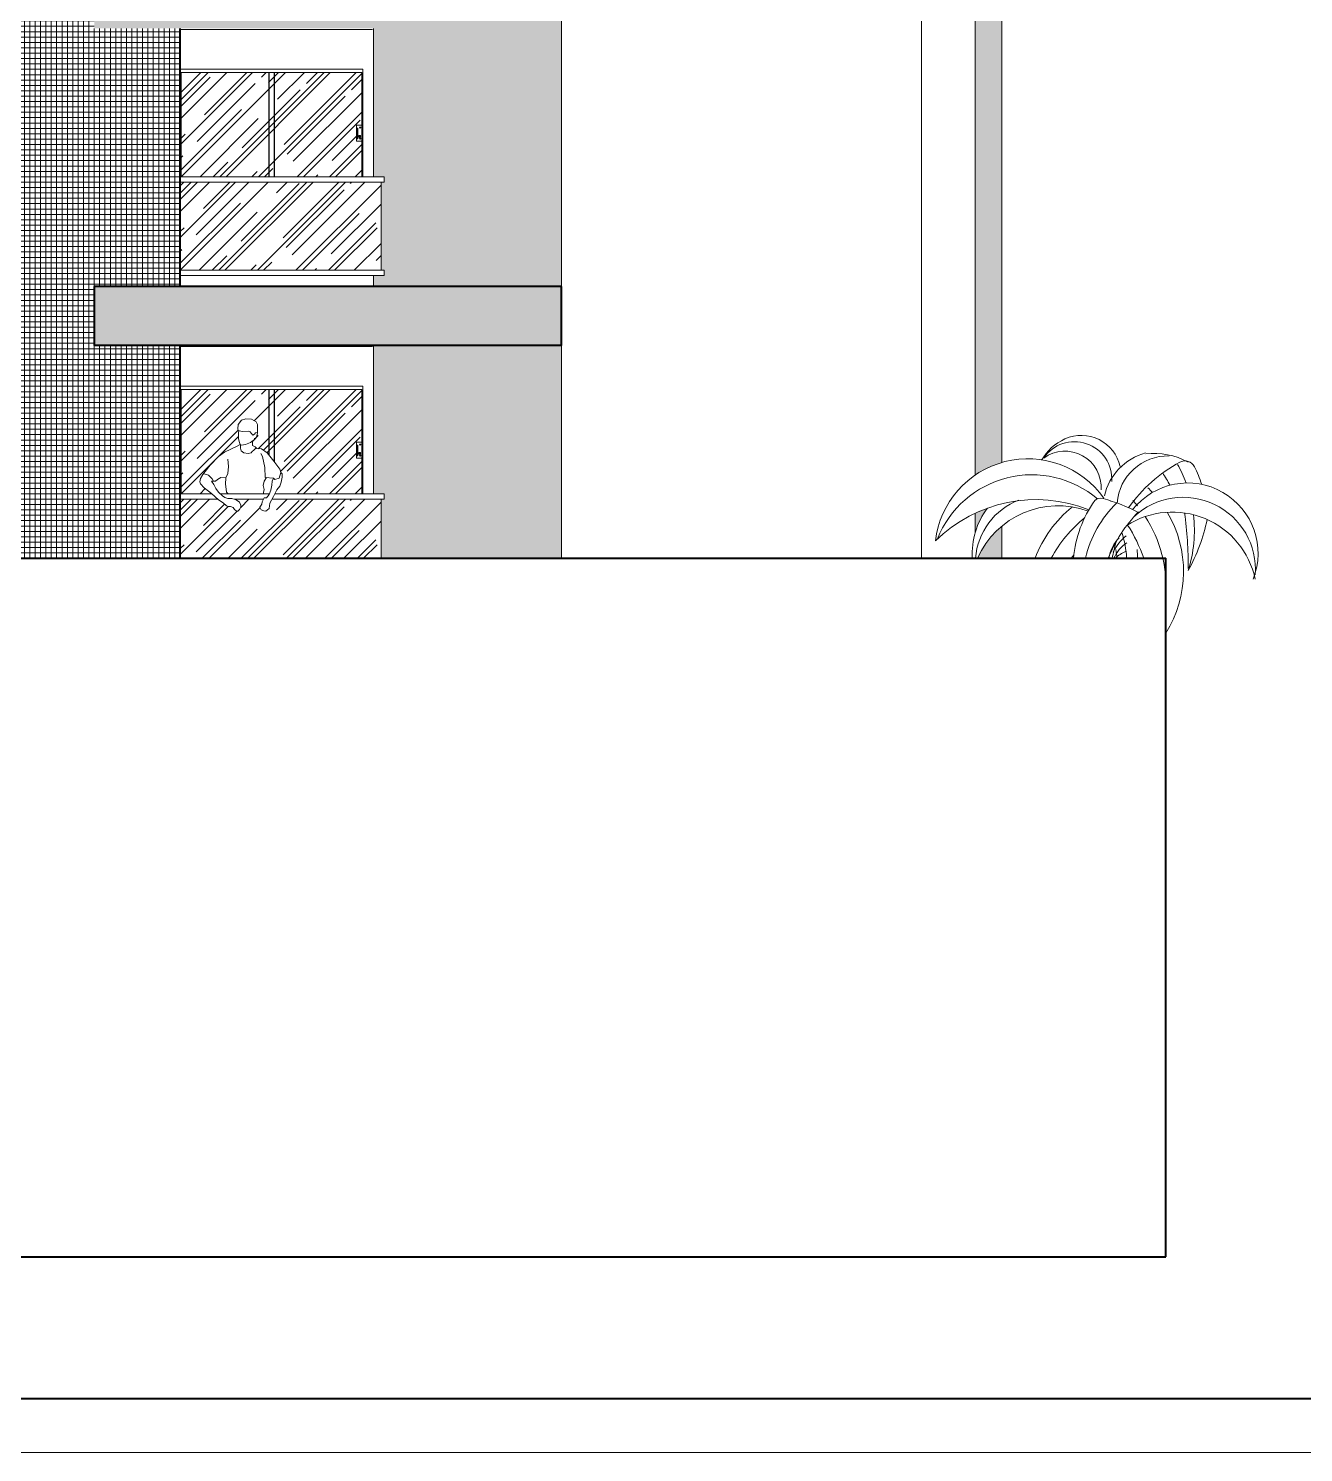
# Model space of a CAD drawing. Header units: millimetres. Extents: x 13204 to 24802, y 21209 to 40694.
# Drawn here: x 15812 to 16999, y 21212 to 22537 of the extents above; entities that cross this region are included whole.
import ezdxf

# ---------------------------------------------------------------- set-up
doc = ezdxf.new("R2010")
doc.units = ezdxf.units.MM
for name, color, linetype, lineweight in [('COTA', 30, 'Continuous', 5), ('Esquadrias', 2, 'Continuous', 20), ('Hachura', 8, 'Continuous', 0), ('Louças', 150, 'Continuous', 15), ('Meia Parede', 11, 'Continuous', 40), ('Moveis', 6, 'Continuous', 13), ('Paredes', 1, 'Continuous', 40), ('PISO', 5, 'Continuous', 5), ('TEXTO', 4, 'Continuous', 5), ('Vegetação', 3, 'Continuous', 5), ('Veiculos e pessoas', 245, 'Continuous', 0)]:
    doc.layers.add(name, color=color, linetype=linetype, lineweight=lineweight)
doc.layers.add('HACHURAS', color=8, linetype='Continuous')

# ---------------------------------------------------------------- blocks, each defined once
blk = doc.blocks.new('A$C7BD42B1A')
at = {"layer": 'Veiculos e pessoas', "color": 8}
for p, q in [((-18.5, 24.6), (-16.5, 34.7)), ((-16.5, 34.7), (-14.9, 37.4)), ((-34.8, 15.4), (-34.7, 18.6)), ((-33.8, 10.7), (-34.8, 15.4)), ((-34.7, 18.6), (-33.5, 19.8)), ((-33.5, 19.8), (-32.1, 14.6)), ((-32.1, 14.6), (-28, 13.2)), ((-28, 13.2), (-26.7, 14.6)), ((-26.7, 14.6), (-18.8, 15.1)), ((-20.1, 15), (-18, 11.6)), ((-18.8, 15.1), (-18.5, 24.6)), ((-32.6, 7.2), (-33.8, 10.7)), ((-29.9, 3.8), (-32.6, 7.2)), ((-26.6, -2.5), (-29.9, 3.8)), ((-18, 11.6), (-17, 7.6)), ((-17, 7.6), (-18, 4)), ((-18, 4), (-17.4, 1.1)), ((-17.4, 1.1), (-17.5, 0)), ((-23.2, -8.8), (-26.6, -2.5)), ((-22.7, -13.7), (-23.2, -8.8)), ((-18, -3.9), (-16.2, -7.5)), ((-16.2, -7.5), (-15.9, -9.7)), ((-15.9, -9.7), (-14.1, -12.6)), ((-14.1, -12.6), (-15.3, -15.1)), ((-19.6, -16.1), (-22.7, -13.7)), ((-17.6, -15.9), (-19.6, -16.1)), ((-15.3, -15.1), (-17.6, -15.9))]:
    blk.add_line(p, q, dxfattribs=at)
for points in [[(-9.2, 51), (-10.2, 51.3), (-11.4, 54.9), (-11.7, 56.9), (-9.9, 56.7), (-9, 55.6), (-7.3, 54.6), (-6, 56.3), (-4.9, 57.6), (-3.1, 58.2), (2.4, 57.9), (6.3, 58.8), (6.6, 60.4), (6.2, 64.6), (3.2, 68.5), (-0.9, 69.7), (-6.3, 69.5), (-10.5, 66.8), (-11.9, 64.4), (-11.8, 57.8), (-11.7, 56.9)], [(17.7, 14.8), (22.4, 15.2), (25.6, 13.4), (27.4, 11.8), (30.9, 11.6), (28.8, 8.5), (26.9, 5), (24.5, 1.6), (20.9, -1.9), (18.7, -3.6), (15.8, -4.5), (12.1, -4.4), (8.2, -5.5), (4.9, -7.8), (3.7, -10.5), (3.7, -12.5), (4.9, -14.5), (6.4, -16.3), (8.1, -15.9), (9.5, -14.5), (10.8, -12.7), (13.3, -11.7), (15.1, -11.8), (17.1, -11.2), (20.3, -8.5), (24.4, -5.7), (31.2, 0.1), (37.8, 5.6), (41.2, 9.3), (41.8, 11.2), (41.3, 14.3), (39.2, 17.9), (32.2, 26.5), (24.4, 34.6), (18.8, 38.7), (7, 44.2), (4.5, 45.9), (5, 47.7), (6, 51.2), (5.9, 54), (6, 57), (5.7, 58.6)], [(-7.1, 49.1), (-7.1, 44.9), (-9.5, 43.8), (-11.3, 42), (-15.5, 41.7), (-20.7, 38), (-27.1, 30.4), (-32.7, 23), (-33.5, 19.8)], [(-10.4, 42.9), (-8.5, 40.5), (-6.9, 39.4), (-5.8, 38.1), (-3.1, 37.5), (1, 38), (3.4, 40.1), (4.1, 42.3), (3.9, 45.5)], [(4.5, 45.9), (3.2, 45.2), (-0.6, 45.7), (-5.3, 47.7), (-8.9, 50.4), (-9, 51.6)], [(15.4, 0), (17, 1.5), (17.4, 4.3), (18.1, 8.9), (17.7, 14.8), (15.8, 19), (15.3, 25.4), (15.9, 32.3)], [(-26.7, 14.6), (-25.4, 11.6), (-25.2, 7.9), (-24.3, 3.2), (-22.6, -0.8), (-20.1, -3.8), (-18, -3.9)], [(29.1, 11.7), (30.3, 14), (33.9, 17.2), (36.8, 18.3), (38.6, 18.6)]]:
    blk.add_lwpolyline(points, dxfattribs=at)

msp = doc.modelspace()

# ---------------------------------------------------------------- hatches: boundary and pattern name
at = {"layer": 'Hachura'}
h = msp.add_hatch(dxfattribs=at)
h.set_pattern_fill('_USER', color=256, scale=5, style=0, double=1, pattern_type=0)
h.set_pattern_definition([(0, (15788.601, 22043.841), (0, 5), []), (90, (15788.601, 22043.841), (-5, 3e-16), [])])
h.paths.add_polyline_path([(15788.6, 22043.84), (15953.6, 22043.84), (15953.6, 22241.84), (15873.6, 22241.84), (15873.6, 22296.84), (15953.6, 22296.84), (15953.6, 22536.84), (15873.6, 22536.84), (15873.6, 22591.84), (15953.6, 22591.84), (15953.6, 22831.84), (15873.6, 22831.84), (15873.6, 22886.84), (15953.6, 22886.84), (15953.6, 23128.84), (15873.6, 23128.84), (15873.6, 23283.84), (15953.6, 23283.84), (15953.6, 23333.84), (15788.6, 23333.84)])
at = {"layer": 'HACHURAS'}
h = msp.add_hatch(dxfattribs=at)
h.set_pattern_fill('AR-RROOF', color=256, angle=45, style=0)
h.set_pattern_definition([(45, (15954.6, 22398.84), (21.5526, 57.4736), [381, -50.8, 127, -25.4]), (45, (15969.508, 22431.71), (-41.848, 5.927), [76.2, -8.382, 152.4, -19.05]), (45, (15948.315, 22423.088), (81.3611, 105.4282), [203.2, -35.56, 101.6, -25.4])])
h.paths.add_polyline_path([(16036.04, 22398.84), (15954.6, 22398.84), (15954.6, 22495.84), (16036.04, 22495.84)])
h.paths.add_polyline_path([(16041.04, 22398.84), (16036.04, 22398.84), (16036.04, 22495.84), (16041.04, 22495.84)])
h.paths.add_polyline_path([(16041.04, 22495.84), (16122.6, 22495.84), (16122.6, 22446.97), (16117.6, 22446.97), (16117.6, 22431.97), (16122.6, 22431.97), (16122.6, 22398.84), (16041.04, 22398.84)])
h = msp.add_hatch(dxfattribs=at)
h.set_pattern_fill('AR-RROOF', color=256, angle=45, style=0)
h.set_pattern_definition([(45, (15953.6, 22311.84), (21.5526, 57.4736), [381, -50.8, 127, -25.4]), (45, (15968.508, 22344.71), (-41.848, 5.927), [76.2, -8.382, 152.4, -19.05]), (45, (15947.315, 22336.088), (81.3611, 105.4282), [203.2, -35.56, 101.6, -25.4])])
h.paths.add_polyline_path([(16140.6, 22393.84), (15953.6, 22393.84), (15953.6, 22311.84), (16140.6, 22311.84)])
h = msp.add_hatch(dxfattribs=at)
h.set_pattern_fill('AR-RROOF', color=256, angle=45, style=0)
h.set_pattern_definition([(45, (15954.6, 22103.84), (21.5526, 57.4736), [381, -50.8, 127, -25.4]), (45, (15969.508, 22136.71), (-41.848, 5.927), [76.2, -8.382, 152.4, -19.05]), (45, (15948.315, 22128.088), (81.3611, 105.4282), [203.2, -35.56, 101.6, -25.4])])
h.paths.add_polyline_path([(16041.04, 22117.86), (16040.49, 22118.46), (16036.04, 22118.72), (16036.04, 22200.84), (16041.04, 22200.84)])
h.paths.add_polyline_path([(16046.52, 22126.84), (16041.04, 22133.98), (16041.04, 22200.84), (16122.6, 22200.84), (16122.6, 22151.97), (16117.6, 22151.97), (16117.6, 22136.97), (16122.6, 22136.97), (16122.6, 22103.84), (16041.04, 22103.84), (16041.04, 22117.86), (16041.79, 22117.05), (16045.9, 22118.46), (16047.31, 22123.62)])
h.paths.add_polyline_path([(16016.68, 22150.54), (16017.01, 22150.81), (16017.55, 22151.34), (16018.06, 22151.92), (16018.55, 22152.53), (16019, 22153.17), (16019.42, 22153.85), (16019.79, 22154.55), (16020.12, 22155.28), (16020.4, 22156.02), (16020.62, 22156.78), (16020.78, 22157.54), (16020.87, 22158.31), (16020.9, 22159.09), (16020.85, 22159.86), (16020.73, 22160.62), (16020.54, 22161.38), (16020.3, 22162.12), (16019.99, 22162.85), (16019.64, 22163.57), (16019.24, 22164.27), (16018.8, 22164.94), (16018.32, 22165.59), (16017.81, 22166.22), (16017.27, 22166.82), (16016.71, 22167.38), (16016.13, 22167.91), (16015.54, 22168.4), (16014.94, 22168.86), (16014.34, 22169.27), (16013.74, 22169.64), (16013.15, 22169.95), (16012.57, 22170.22), (16012.01, 22170.44), (16011.47, 22170.6), (16010.96, 22170.7), (16010.48, 22170.75), (16010.03, 22170.73), (16009.62, 22170.64), (16009.27, 22170.49), (16008.96, 22170.26), (16008.7, 22169.97), (16008.49, 22169.61), (16008.32, 22169.19), (16008.19, 22168.72), (16008.1, 22168.2), (16008.03, 22167.63), (16007.99, 22167.03), (16007.98, 22166.39), (16007.98, 22165.72), (16007.99, 22165.02), (16008.02, 22164.3), (16008.06, 22163.57), (16008.09, 22162.83), (16008.13, 22162.08), (16008.16, 22161.33), (16008.18, 22160.58), (16008.18, 22159.85), (16008.17, 22159.12), (16008.14, 22158.42), (16008.08, 22157.73), (16008, 22157.08), (16007.88, 22156.46), (16007.77, 22155.84), (16007.73, 22155.18), (16007.75, 22154.51), (16007.83, 22153.83), (16007.97, 22153.15), (16008.16, 22152.48), (16008.4, 22151.83), (16008.69, 22151.21), (16009.02, 22150.64), (16009.4, 22150.11), (16009.81, 22149.66), (16010.26, 22149.27), (16010.67, 22149.01), (16010.66, 22149.01), (16009.27, 22149.75), (16006.81, 22148.03), (15995.02, 22142.55), (15989.37, 22138.46), (15981.6, 22130.36), (15974.64, 22121.77), (15972.47, 22118.1), (15972, 22115.05), (15972.59, 22113.17), (15976, 22109.41), (15982.58, 22103.9), (15982.64, 22103.84), (15954.6, 22103.84), (15954.6, 22200.84), (16036.04, 22200.84), (16036.04, 22140.03), (16034.56, 22141.81), (16029.32, 22145.58), (16025.15, 22145.82), (16023.27, 22147.62), (16020.89, 22148.77), (16020.89, 22152.9), (16019.09, 22151.55)])
h.paths.add_polyline_path([(16008.47, 22169.55), (16008.32, 22169.19), (16008.19, 22168.72), (16008.1, 22168.2), (16008.03, 22167.63), (16007.99, 22167.03), (16007.98, 22166.39), (16007.98, 22165.72), (16007.99, 22165.02), (16008.02, 22164.3), (16008.06, 22163.57), (16008.09, 22162.83), (16008.11, 22162.48), (16007.55, 22162.6), (16007.22, 22164.23), (16007.63, 22168.49)])
h.paths.add_polyline_path([(16009.27, 22170.49), (16009.12, 22170.38), (16010.66, 22172.33), (16014.67, 22173.56), (16020.07, 22173.31), (16024.33, 22170.61), (16025.72, 22168.24), (16025.64, 22161.61), (16025.48, 22160.71), (16023.76, 22160.55), (16022.77, 22159.4), (16021.14, 22158.42), (16020.88, 22158.75), (16020.9, 22159.09), (16020.85, 22159.86), (16020.73, 22160.62), (16020.54, 22161.38), (16020.3, 22162.12), (16019.99, 22162.85), (16019.64, 22163.57), (16019.24, 22164.27), (16018.8, 22164.94), (16018.32, 22165.59), (16017.81, 22166.22), (16017.27, 22166.82), (16016.71, 22167.38), (16016.13, 22167.91), (16015.54, 22168.4), (16014.94, 22168.86), (16014.34, 22169.27), (16013.74, 22169.64), (16013.15, 22169.95), (16012.57, 22170.22), (16012.01, 22170.44), (16011.47, 22170.6), (16010.96, 22170.7), (16010.48, 22170.75), (16010.03, 22170.73), (16009.62, 22170.64)])
h = msp.add_hatch(dxfattribs=at)
h.set_pattern_fill('AR-RROOF', color=256, angle=45, style=0)
h.set_pattern_definition([(45, (15953.6, 22016.84), (21.5526, 57.4736), [381, -50.8, 127, -25.4]), (45, (15968.508, 22049.71), (-41.848, 5.927), [76.2, -8.382, 152.4, -19.05]), (45, (15947.315, 22041.088), (81.3611, 105.4282), [203.2, -35.56, 101.6, -25.4])])
h.paths.add_polyline_path([(15953.6, 22043.84), (16140.6, 22043.84), (16140.6, 22098.84), (16039.02, 22098.84), (16036.97, 22095.09), (16036.5, 22090.16), (16033.45, 22087.69), (16031.45, 22087.93), (16029.1, 22088.75), (16027.92, 22091.21), (16029.69, 22094.15), (16030.04, 22096.38), (16031.27, 22098.84), (16003.9, 22098.84), (16005.6, 22098.38), (16008.89, 22096.03), (16010.07, 22093.33), (16010.07, 22091.33), (16008.89, 22089.34), (16007.37, 22087.57), (16005.72, 22087.93), (16004.31, 22089.34), (16003.02, 22091.1), (16000.55, 22092.15), (15998.67, 22092.04), (15996.67, 22092.62), (15993.5, 22095.32), (15989.39, 22098.14), (15988.56, 22098.84), (15953.6, 22098.84)])
at = {"layer": 'PISO'}
h = msp.add_hatch(dxfattribs=at)
h.set_pattern_fill('DOTS', color=256, scale=3, style=0)
h.set_pattern_definition([(180, (21234.072, 23128.841), (-2.38125, 4.7625), [0, -4.7625])])
h.paths.add_polyline_path([(15433.82, 23128.84), (15593.6, 23128.84), (15608.6, 23128.84), (15608.6, 22988.84), (15598.6, 22988.84), (15598.6, 22983.84), (15601.6, 22983.84), (15601.6, 22901.84), (15598.6, 22901.84), (15598.6, 22896.84), (15608.6, 22896.84), (15608.6, 22886.84), (15433.82, 22886.84)])
h.paths.add_polyline_path([(15433.82, 22831.84), (15608.6, 22831.84), (15608.6, 22693.84), (15598.6, 22693.84), (15598.6, 22688.84), (15601.6, 22688.84), (15601.6, 22606.84), (15598.6, 22606.84), (15598.6, 22601.84), (15608.6, 22601.84), (15608.6, 22591.84), (15433.82, 22591.84)])
h.paths.add_polyline_path([(15433.82, 22536.84), (15608.6, 22536.84), (15608.6, 22398.84), (15598.6, 22398.84), (15598.6, 22393.84), (15601.6, 22393.84), (15601.6, 22311.84), (15598.6, 22311.84), (15598.6, 22306.84), (15608.6, 22306.84), (15608.6, 22296.84), (15433.82, 22296.84)])
h.paths.add_polyline_path([(16133.6, 22536.84), (16308.6, 22536.84), (16308.6, 22296.84), (16133.6, 22296.84), (16133.6, 22306.84), (16143.6, 22306.84), (16143.6, 22311.84), (16140.6, 22311.84), (16140.6, 22393.84), (16143.6, 22393.84), (16143.6, 22398.84), (16133.6, 22398.84)])
h.paths.add_polyline_path([(16133.6, 22831.84), (16308.6, 22831.84), (16308.6, 22591.84), (16133.6, 22591.84), (16133.6, 22601.84), (16143.6, 22601.84), (16143.6, 22606.84), (16140.6, 22606.84), (16140.6, 22688.84), (16143.6, 22688.84), (16143.6, 22693.84), (16133.6, 22693.84)])
h.paths.add_polyline_path([(16133.6, 23128.84), (16148.6, 23128.84), (16308.6, 23128.84), (16308.6, 22886.84), (16133.6, 22886.84), (16133.6, 22896.84), (16143.6, 22896.84), (16143.6, 22901.84), (16140.6, 22901.84), (16140.6, 22983.84), (16143.6, 22983.84), (16143.6, 22988.84), (16133.6, 22988.84)])
h.paths.add_polyline_path([(16140.6, 22043.84), (16308.6, 22043.84), (16308.6, 22241.84), (16133.6, 22241.84), (16133.6, 22103.84), (16143.6, 22103.84), (16143.6, 22098.84), (16140.6, 22098.84)])
h.paths.add_polyline_path([(15433.82, 22043.84), (15601.6, 22043.84), (15601.6, 22098.84), (15598.6, 22098.84), (15598.6, 22103.84), (15608.6, 22103.84), (15608.6, 22241.84), (15433.82, 22241.84)])
h = msp.add_hatch(dxfattribs=at)
h.set_pattern_fill('DOTS', color=256, scale=3, style=0)
h.set_pattern_definition([(0, (16693.601, 22043.841), (2.38125, 4.7625), [0, -4.7625])])
edge = h.paths.add_edge_path()
edge.add_arc((16742.75, 22049.69), 86.7, 106.17655, 124.53849)
edge.add_line((16693.6, 22121.11), (16693.6, 23128.84))
edge.add_line((16693.6, 23128.84), (16718.6, 23128.84))
edge.add_line((16718.6, 23128.84), (16718.6, 22132.96))
edge = h.paths.add_edge_path()
edge.add_arc((16761.14, 22048.05), 70.24, 142.85132, 164.07287)
edge.add_line((16693.6, 22067.33), (16693.6, 22085.69))
edge.add_arc((16750.44, 21964.63), 133.73, 109.7921, 115.15213, ccw=False)
edge = h.paths.add_edge_path()
edge.add_arc((16771, 22010.31), 82.29, 129.54466, 155.95456)
edge.add_line((16695.84, 22043.84), (16718.6, 22043.84))
edge.add_line((16718.6, 22043.84), (16718.6, 22073.77))
h = msp.add_hatch(dxfattribs=at)
h.set_pattern_fill('AR-SAND', color=256, scale=0.25, style=0)
h.set_pattern_definition([(142.5, (16308.601, 21946.841), (0.40001, 12.23533), [0, -9.652, 0, -10.795, 0, -10.31875]), (172.5, (16308.6, 21946.841), (-11.23808, 17.92063), [0, -5.207, 0, -8.6995, 0, -3.33375]), (212.5, (16316.411, 21946.841), (-19.77481, 0.03593), [0, -3.175, 0, -11.43, 0, -14.9225]), (222.5, (16316.411, 21946.84), (-19.08891, 5.57323), [0, -1.5875, 0, -7.493, 0, -8.5725])])
h.paths.add_polyline_path([(15353.82, 22886.84), (15353.82, 22831.84), (15788.6, 22831.84), (15788.6, 22886.84)])
h.paths.add_polyline_path([(15788.6, 22536.84), (15788.6, 22591.84), (15353.82, 22591.84), (15353.82, 22536.84)])
h.paths.add_polyline_path([(15788.6, 22241.84), (15788.6, 22296.84), (15353.82, 22296.84), (15353.82, 22241.84)])
h.paths.add_polyline_path([(15873.6, 22241.84), (16308.6, 22241.84), (16308.6, 22296.84), (15873.6, 22296.84)])
h.paths.add_polyline_path([(16308.6, 22536.84), (16308.6, 22591.84), (15873.6, 22591.84), (15873.6, 22536.84)])
h.paths.add_polyline_path([(16308.6, 22831.84), (16308.6, 22886.84), (15873.6, 22886.84), (15873.6, 22831.84)])

# ---------------------------------------------------------------- linework, layer by layer
at = {"layer": 'Esquadrias'}
for p, q in [((16643.6, 22043.84), (16643.6, 23283.84)), ((16133.6, 22398.84), (16133.6, 22536.84)), ((16133.6, 22296.84), (16133.6, 22306.84)), ((16133.6, 22306.84), (16133.6, 22296.84)), ((16133.6, 22103.84), (16133.6, 22241.84))]:
    msp.add_line(p, q, dxfattribs=at)
at = {"layer": 'HACHURAS'}
for p, q in [((16036.04, 22495.84), (16036.04, 22398.84)), ((16041.04, 22495.84), (16041.04, 22398.84)), ((16036.04, 22200.84), (16036.04, 22140.03)), ((16041.04, 22200.84), (16041.04, 22133.98))]:
    msp.add_line(p, q, dxfattribs=at)
at = {"layer": 'Louças'}
for p, q in [((16693.6, 22121.11), (16693.6, 23283.84)), ((16693.6, 22067.33), (16693.6, 22085.69))]:
    msp.add_line(p, q, dxfattribs=at)
at = {"layer": 'Meia Parede'}
for p, q in [((15953.6, 22296.84), (15953.6, 22536.84)), ((16308.6, 22296.84), (15873.6, 22296.84)), ((15873.6, 22296.84), (15873.6, 22241.84)), ((16308.6, 22241.84), (16308.6, 22296.84)), ((16308.6, 22241.84), (15873.6, 22241.84)), ((15953.6, 22043.84), (15953.6, 22241.84))]:
    msp.add_line(p, q, dxfattribs=at)
at = {"layer": 'Moveis'}
for p, q in [((16718.6, 22132.96), (16718.6, 23283.84)), ((15953.6, 22398.84), (15953.6, 22402.17)), ((16143.6, 22398.84), (15953.6, 22398.84)), ((16143.6, 22398.84), (16143.6, 22393.84)), ((16143.6, 22393.84), (15953.6, 22393.84)), ((16140.6, 22393.84), (16140.6, 22311.84)), ((15953.6, 22311.84), (16143.6, 22311.84)), ((15953.6, 22306.84), (16143.6, 22306.84)), ((16143.6, 22311.84), (16143.6, 22306.84)), ((15953.6, 22103.84), (15953.6, 22107.17)), ((15982.64, 22103.84), (15953.6, 22103.84)), ((15988.56, 22098.84), (15953.6, 22098.84)), ((16036.72, 22103.84), (15990.91, 22103.84)), ((16031.27, 22098.84), (16003.9, 22098.84)), ((16143.6, 22098.84), (16039.02, 22098.84)), ((16143.6, 22103.84), (16041.69, 22103.84)), ((16140.6, 22098.84), (16140.6, 22043.84)), ((16143.6, 22103.84), (16143.6, 22098.84)), ((16718.6, 22043.84), (16718.6, 22073.77))]:
    msp.add_line(p, q, dxfattribs=at)
at = {"layer": 'Paredes'}
for p, q in [((15096.1, 22043.84), (16871.1, 22043.84)), ((16871.1, 21393.84), (16871.1, 22043.84)), ((14871.1, 21393.84), (16871.1, 21393.84)), ((21256.85, 21261.6), (14671.18, 21261.6))]:
    msp.add_line(p, q, dxfattribs=at)
at = {"layer": 'PISO'}
for p, q in [((16308.6, 22043.84), (16308.6, 23128.84)), ((15954.6, 22535.84), (16132.6, 22535.84)), ((16123.6, 22498.84), (15953.6, 22498.84)), ((15954.6, 22398.84), (15954.6, 22495.84)), ((16122.6, 22495.84), (15954.6, 22495.84)), ((16122.6, 22398.84), (16122.6, 22495.84)), ((16123.6, 22398.84), (16123.6, 22498.84)), ((16120.04, 22436.89), (16120.04, 22436.04)), ((16120.9, 22437.39), (16120.54, 22437.39)), ((16121.4, 22436.89), (16121.4, 22436.04)), ((16120.54, 22435.54), (16120.9, 22435.54)), ((15954.6, 22399.84), (15954.6, 22402.17)), ((15954.6, 22240.84), (16132.6, 22240.84)), ((16123.6, 22203.84), (15953.6, 22203.84)), ((15954.6, 22103.84), (15954.6, 22200.84)), ((16122.6, 22200.84), (15954.6, 22200.84)), ((16122.6, 22103.84), (16122.6, 22200.84)), ((16123.6, 22103.84), (16123.6, 22203.84)), ((16120.04, 22141.89), (16120.04, 22141.04)), ((16120.9, 22142.39), (16120.54, 22142.39)), ((16120.54, 22140.54), (16120.9, 22140.54)), ((16121.4, 22141.89), (16121.4, 22141.04)), ((15954.6, 22104.84), (15954.6, 22107.17))]:
    msp.add_line(p, q, dxfattribs=at)
for points in [[(16122.6, 22446.97), (16117.6, 22446.97), (16117.6, 22431.97), (16122.6, 22431.97)], [(16119.12, 22444.15), (16118.12, 22444.15), (16118.12, 22434.15), (16119.12, 22434.15)], [(16120.76, 22436.91), (16120.68, 22436.91), (16120.68, 22436.46), (16120.76, 22436.46)], [(16122.6, 22151.97), (16117.6, 22151.97), (16117.6, 22136.97), (16122.6, 22136.97)], [(16119.12, 22149.15), (16118.12, 22149.15), (16118.12, 22139.15), (16119.12, 22139.15)], [(16120.76, 22141.91), (16120.68, 22141.91), (16120.68, 22141.46), (16120.76, 22141.46)]]:
    msp.add_lwpolyline(points, close=True, dxfattribs=at)
for centre, radius in [((16120.72, 22436.71), 0.404), ((16121.18, 22444.61), 0.5), ((16121.18, 22444.61), 0.2), ((16121.18, 22434.32), 0.5), ((16121.18, 22434.32), 0.2), ((16121.18, 22149.61), 0.5), ((16121.18, 22149.61), 0.2), ((16120.72, 22141.71), 0.404), ((16121.18, 22139.32), 0.5), ((16121.18, 22139.32), 0.2)]:
    msp.add_circle(centre, radius, dxfattribs=at)
for centre, start, end in [((16120.54, 22436.89), 90, 180), ((16120.54, 22436.04), 180, 270), ((16120.9, 22436.89), 360, 90), ((16120.9, 22436.04), 270, 0), ((16120.54, 22141.89), 90, 180), ((16120.54, 22141.04), 180, 270), ((16120.9, 22141.89), 360, 90), ((16120.9, 22141.04), 270, 0)]:
    msp.add_arc(centre, 0.5, start, end, dxfattribs=at)
at = {"layer": 'TEXTO'}
msp.add_line((21305.52, 21211.62), (14622.5, 21211.62), dxfattribs=at)
at = {"layer": 'Vegetação', "color": 8}
for centre, radius, start, end in [((16792.47, 22120.96), 37.18, 12.80427, 114.06563), ((16796.49, 22111.96), 47.05, 114.06563, 150.48175), ((16786.22, 22117.63), 34.67, 356.24002, 145.81917), ((16742.75, 22049.69), 86.7, 35.33029, 173.18063), ((16777.31, 22109.82), 33.7, 355.96229, 125.9285), ((16866.72, 22089.68), 54.13, 105.48627, 167.04911), ((16873.26, 22091.57), 47.53, 88.84302, 175.66934), ((16950.71, 22010.5), 139.56, 118.404, 144.88456), ((16859.98, 22075.85), 65.65, 60.79991, 96.58022), ((16889.03, 22124.56), 9.89, 27.03869, 118.404), ((16746.4, 22027.11), 94.42, 49.63735, 158.3383), ((16648.24, 21984.52), 260.13, 29.28497, 32.23382), ((16771.18, 22070.15), 126.63, 20.1907, 28.81471), ((16802.03, 22080.16), 107.57, 17.53762, 27.03869), ((16891.6, 22048.43), 65.45, 338.46759, 141.61836), ((16779.86, 22031.55), 107.83, 42.96569, 46.23988), ((16750.44, 21964.63), 133.73, 68.45712, 134.52069), ((16756.89, 22039.08), 63.03, 110.80154, 175.66481), ((16771, 22010.31), 82.29, 70.23219, 155.95456), ((16852.41, 22005.55), 109.77, 128.42947, 159.58344), ((16894.69, 22034.3), 109.76, 144.80495, 175.01397), ((16898.28, 22020.3), 104.52, 134.07355, 166.98481), ((16810.68, 22091.61), 8.2, 73.4657, 136.02172), ((16758.12, 21914.54), 192.91, 63.08964, 73.4657), ((16856.74, 22103.98), 37.34, 190.39472, 191.48084), ((16750.71, 22017.08), 120.65, 38.69487, 41.84131), ((16887.37, 22033.3), 67.26, 355.79366, 133.07823), ((16761.14, 22048.05), 70.24, 142.85132, 183.43808), ((16876.91, 21982.59), 128.01, 129.45119, 151.4137), ((16939.46, 21995.36), 131.11, 135.70473, 158.29914), ((16877.33, 22007.95), 78.86, 12.04436, 122.59331), ((16750.71, 22017.08), 120.65, 356.22993, 32.91218), ((16779.86, 22031.55), 107.83, 327.79737, 30.7421), ((16553.07, 22038.32), 338.97, 359.31602, 8.08476), ((16771.18, 22070.15), 126.63, 342.60647, 6.42451), ((16744.02, 22114.07), 169.08, 331.07784, 348.31071), ((16744.65, 22039.36), 90.14, 2.85227, 18.39749), ((16718.22, 21998.84), 139.81, 18.77867, 32.86423), ((16849.95, 22039.75), 31.96, 133.57413, 172.63759), ((20697.85, 21178.48), 3971.96, 167.19729, 167.41623), ((16861.39, 22030.22), 43.78, 128.17505, 153.78673), ((16855.17, 22029.03), 35.57, 124.83654, 155.38493), ((16691.68, 22034.28), 134.28, 4.08481, 7.61695), ((16762.53, 22046.26), 82.22, 358.31545, 4.05674), ((16887.1, 21953), 138.19, 137.23274, 138.90246), ((16846.64, 22019.95), 32.85, 113.14785, 133.35411), ((16857.58, 21998.29), 51.6, 116.77672, 118.01579)]:
    msp.add_arc(centre, radius, start, end, dxfattribs=at)

# ---------------------------------------------------------------- block references
at = {"layer": 'COTA', "xscale": -1}
msp.add_blockref('A$C7BD42B1A', (16013.81, 22103.84), dxfattribs=at)

doc.saveas('drawing.dxf')
